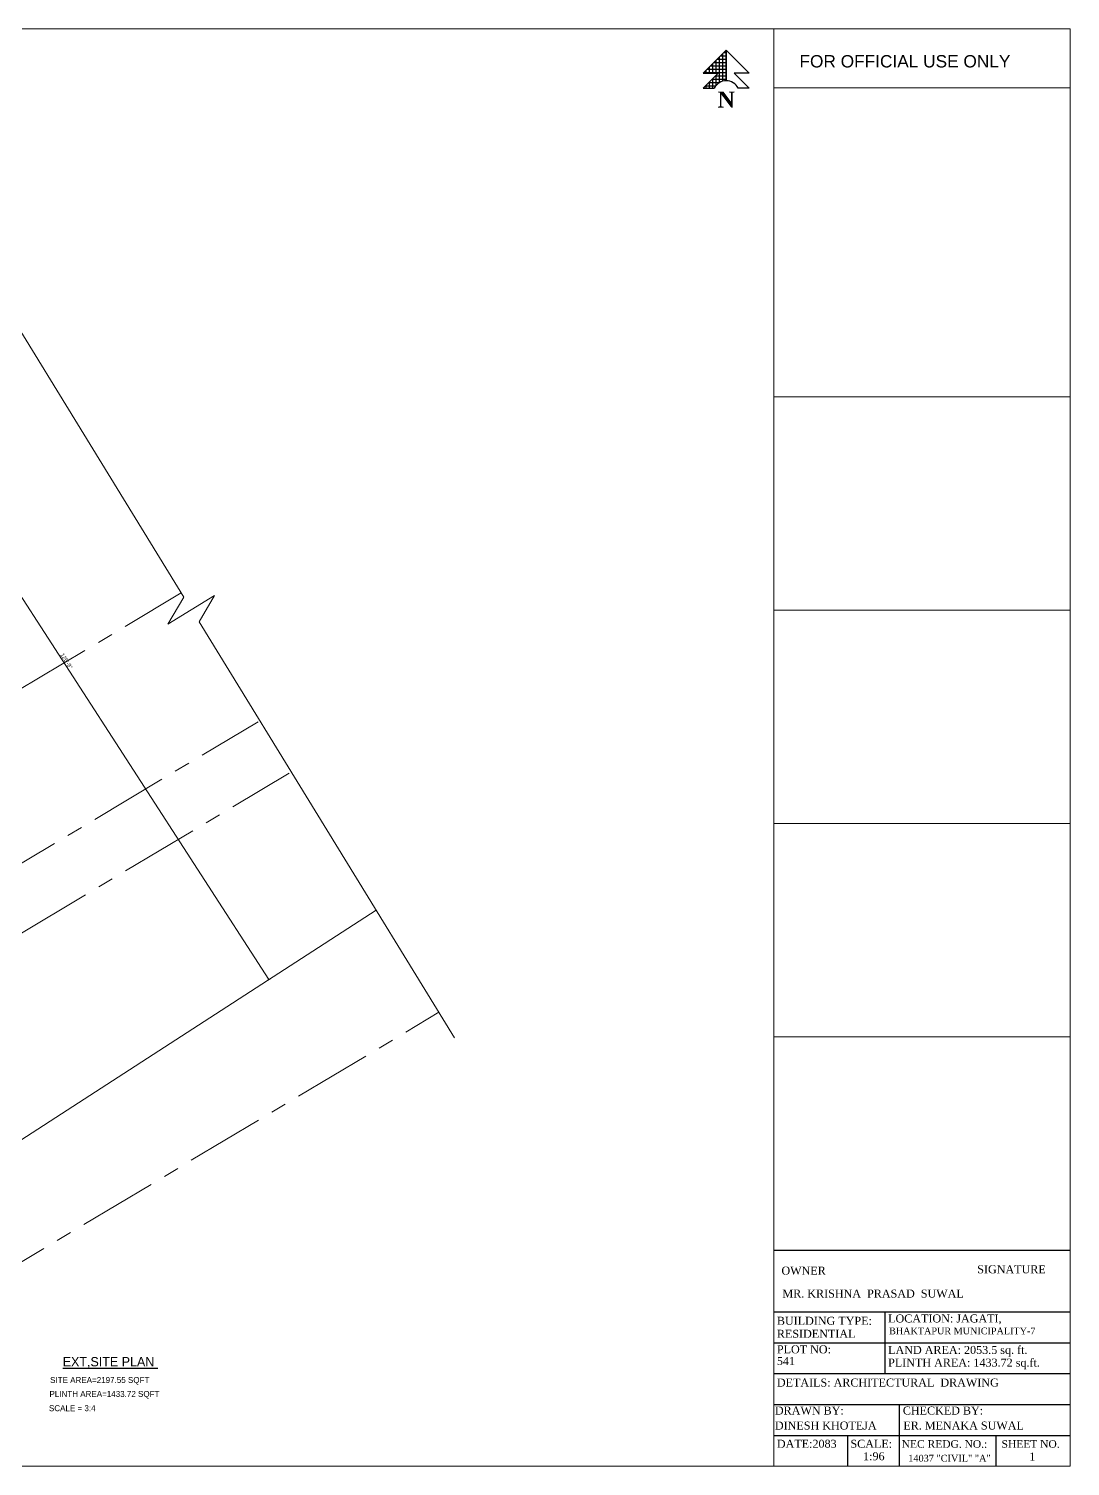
# Model space of a CAD drawing. Header units: inches. Extents: x 4069 to 291496, y -47643 to 12535.
# Drawn here: x 119922 to 121484, y -32081 to -29926 of the extents above; entities that cross this region are included whole.
import ezdxf

# ---------------------------------------------------------------- set-up
doc = ezdxf.new("R2010")
doc.units = ezdxf.units.IN
doc.header["$LTSCALE"] = 5
doc.header["$MEASUREMENT"] = 0
doc.linetypes.add('CENTER', pattern=[2, 1.25, -0.25, 0.25, -0.25])
for name, color, linetype, lineweight in [('1', 7, 'Continuous', 25), ('A-WALL', 7, 'Continuous', 9), ('ele1', 21, 'Continuous', 20)]:
    doc.layers.add(name, color=color, linetype=linetype, lineweight=lineweight)
for name, color, linetype in [('DIM', 5, 'Continuous'), ('TEXT', 6, 'Continuous'), ('WALL', 7, 'Continuous')]:
    doc.layers.add(name, color=color, linetype=linetype)
doc.styles.add('ordinary', font='times.ttf')
doc.styles.get("Standard").update_dxf_attribs({"font": 'arial.ttf'})
doc.styles.add('tt', font='stylu.ttf', dxfattribs={"height": 8})
doc.dimstyles.new('Copy(2) of STANDARD', dxfattribs={"dimtxt": 2, "dimasz": 4, "dimexe": 0, "dimexo": 0, "dimgap": 2, "dimtad": 1, "dimdec": 0, "dimzin": 0, "dimdsep": 46, "dimlunit": 3, "dimtxsty": 'tt', "dimblk": 'ARCHTICK', "dimcen": 0.0505, "dimse1": 1, "dimse2": 1, "dimclrd": 5, "dimclre": 5, "dimclrt": 7, "dimadec": 1, "dimazin": 0, "dimtm": 1e-09, "dimtfac": 1, "dimtdec": 0, "dimtofl": 0, "dimtmove": 1, "dimatfit": 3, "dimfxl": 1, "dimtolj": 2, "dimtzin": 0, "dimlwd": 13, "dimarcsym": 0})

# ---------------------------------------------------------------- blocks, each defined once
blk = doc.blocks.new('SDEGH')
at = {"layer": 'TEXT'}
h = blk.add_hatch(dxfattribs=at)
h.set_pattern_fill('NET', color=256, scale=40, style=0)
h.set_pattern_definition([(0, (43922.391, -13181.093), (0, 5), []), (90, (43922.391, -13181.093), (-5, 3e-16), [])])
h.paths.add_polyline_path([(52300.8, -9226.1), (52266.3, -9260.6), (52288.8, -9260.6), (52266.3, -9283.1), (52282.8, -9283.1, -0.284572), (52300.8, -9272)])
blk.add_line((52300.8, -9226.1), (52300.8, -9272), dxfattribs=at)
at = {"layer": 'WALL'}
for p, q in [((52266.3, -9260.6), (52300.8, -9226.1)), ((52335.4, -9260.6), (52300.8, -9226.1)), ((52266.3, -9260.6), (52288.8, -9260.6)), ((52266.3, -9283.1), (52288.8, -9260.6)), ((52335.4, -9260.6), (52312.9, -9260.6)), ((52335.4, -9283.1), (52312.9, -9260.6)), ((52266.3, -9283.1), (52282.8, -9283.1)), ((52335.4, -9283.1), (52318.8, -9283.1))]:
    blk.add_line(p, q, dxfattribs=at)
blk.add_arc((52300.8, -9292), 20.1, 26.4605, 153.5395, dxfattribs=at)
at = {"layer": 'Defpoints', "insert": (52287.7, -9288.2), "char_height": 24, "width": 23.16, "attachment_point": 1}
blk.add_mtext('{\\fTimes New Roman|b1|i0|c0|p18;N}', dxfattribs=at)
blk = doc.blocks.new('_ArchTick')
at = {"color": 0, "linetype": 'ByBlock', "const_width": 0.15}
blk.add_lwpolyline([(-0.5, -0.5), (0.5, 0.5)], dxfattribs=at)
blk = doc.blocks.new('*D5661')
at = {"layer": 'Defpoints', "color": 0, "ltscale": 5, "transparency": 16777216}
for p in [(119124.5, -30500.3, -58.2), (120134.1, -32189.6), (119766.4, -32415.5)]:
    blk.add_point(p, dxfattribs=at)
at = {"layer": 'DIM', "color": 5, "lineweight": 13, "ltscale": 5, "transparency": 16777216}
blk.add_line((118736.2, -30738.9), (119766.4, -32415.5), dxfattribs=at)
at = {"layer": 'DIM', "color": 5, "lineweight": 13, "ltscale": 5, "transparency": 16777216, "xscale": 4, "yscale": 4, "zscale": 4}
for p, rotation in [((118736.2, -30738.9), 121.5692533147088), ((119766.4, -32415.5), 301.5692533147088)]:
    blk.add_blockref('_ArchTick', p, dxfattribs=dict(at, rotation=rotation))
at = {"layer": 'DIM', "color": 7, "ltscale": 5, "transparency": 16777216, "insert": (119256.6, -31573.9), "char_height": 8, "attachment_point": 5, "rotation": 301.5693, "style": 'tt'}
blk.add_mtext("\\A2;164'", dxfattribs=at)
blk = doc.blocks.new('*D5662')
at = {"layer": 'Defpoints', "color": 0, "ltscale": 5, "transparency": 16777216}
for p in [(119545.1, -30517.2, -52.5), (120364.6, -31783.8, 1.5), (120384.3, -31771.1)]:
    blk.add_point(p, dxfattribs=at)
at = {"layer": 'DIM', "color": 5, "lineweight": 13, "ltscale": 5, "transparency": 16777216}
blk.add_line((119564.8, -30504.5), (120384.3, -31771.1), dxfattribs=at)
at = {"layer": 'DIM', "color": 5, "lineweight": 13, "ltscale": 5, "transparency": 16777216, "xscale": 4, "yscale": 4, "zscale": 4}
for p, rotation in [((119564.8, -30504.5), 122.9023915618608), ((120384.3, -31771.1), 302.9023915618608)]:
    blk.add_blockref('_ArchTick', p, dxfattribs=dict(at, rotation=rotation))
at = {"layer": 'DIM', "color": 7, "ltscale": 5, "transparency": 16777216, "insert": (119979.7, -31134.5), "char_height": 8, "attachment_point": 5, "rotation": 302.9024, "style": 'tt'}
blk.add_mtext('\\A2;125\'-9"', dxfattribs=at)
blk = doc.blocks.new('SPLN')
at = {"color": 3}
blk.add_line((120598.8, -31632.4, 60.6), (119585.6, -32287.9, 60.6), dxfattribs=at)
at = {"layer": 'A-WALL', "color": 3, "linetype": 'CENTER', "ltscale": 25}
for p, q in [((119024, -31706.6, 1), (120209.2, -30998.4, 1)), ((119177.9, -31964.2, 1), (120363.1, -31255.9, 1)), ((119239.5, -32067.2, 1), (120424.6, -31358.9, 1)), ((119585.4, -32517.5, 59.1), (120724.4, -31836.8, 59.1))]:
    blk.add_line(p, q, dxfattribs=at)
at = {"layer": 'A-WALL', "color": 3, "linetype": 'Continuous', "ltscale": 5}
blk.add_lwpolyline([(119662.6, -30108.8), (120214.4, -31006.8), (120182.2, -31060.6), (120275.4, -31003.6), (120244.7, -31056.1), (120755.8, -31887.9)], dxfattribs=at)
at = {"layer": 'DIM', "color": 3, "ltscale": 5}
dim = blk.add_linear_dim(base=(119766.4, -32415.5, 59.1), p1=(119124.5, -30500.3, 1), p2=(120134.1, -32189.6, 59.1), angle=121.5693, dimstyle='Copy(2) of STANDARD', override={"dimtxt": 4}, dxfattribs=at)
dim.commit()
dim.dimension.update_dxf_attribs({"geometry": '*D5661', "text_midpoint": (119256.6, -31573.9, 59.1)})
dim = blk.add_aligned_dim(p1=(119545.1, -30517.2, 6.6), p2=(120364.6, -31783.8, 60.6), distance=23.4, dimstyle='Copy(2) of STANDARD', override={"dimtxt": 9}, dxfattribs=at)
dim.commit()
dim.dimension.update_dxf_attribs({"geometry": '*D5662', "text_midpoint": (119979.7, -31134.5, 59.1)})

msp = doc.modelspace()

# ---------------------------------------------------------------- linework, layer by layer
at = {"layer": '1'}
for p, q in [((121038.92502, -31756.61571, 0.9548), (121483.57564, -31756.61571, 0.9548)), ((121038.92502, -31849.25126, 0.9548), (121483.57564, -31849.25126, 0.9548)), ((121205.75033, -31849.25126, 0.9548), (121205.75033, -31941.8868, 0.9548)), ((121038.92502, -31895.56903, 0.9548), (121483.57564, -31895.56903, 0.9548)), ((121038.92502, -31941.8868, 0.9548), (121483.57564, -31941.8868, 0.9548)), ((121038.92502, -31988.20457, 0.9548), (121483.57564, -31988.20457, 0.9548)), ((121227.01849, -31988.20457, 0.9548), (121227.01849, -32080.84012, 0.9548)), ((121038.92502, -32034.52235, 0.9548), (121483.57564, -32034.52235, 0.9548)), ((121150.08768, -32080.84012, 0.9548), (121150.08768, -32034.52235, 0.9548)), ((121372.41299, -32080.84012, 0.9548), (121372.41299, -32034.52235, 0.9548))]:
    msp.add_line(p, q, dxfattribs=at)
at = {"layer": 'ele1'}
for p, q in [((121038.92502, -32080.84012, 0.9548), (121038.92502, -29925.50715, 0.9548)), ((121483.57564, -30014.05571, 0.9548), (121038.92502, -30014.05571, 0.9548)), ((121483.57564, -30477.55405, 0.9548), (121038.92502, -30477.55405, 0.9548)), ((121483.57564, -30797.31946, 0.9548), (121038.92502, -30797.31946, 0.9548)), ((121483.57564, -31117.08488, 0.9548), (121038.92502, -31117.08488, 0.9548)), ((121483.57564, -31436.85029, 0.9548), (121038.92502, -31436.85029, 0.9548))]:
    msp.add_line(p, q, dxfattribs=at)
at = {"layer": 'ele1', "elevation": 0.9548}
msp.add_lwpolyline([(118398.61119, -29925.50715), (121483.57564, -29925.50715), (121483.57564, -32080.84012), (118398.61119, -32080.84012)], close=True, dxfattribs=at)
msp.add_lwpolyline([(118398.61119, -29925.50715), (121483.57564, -29925.50715), (121483.57564, -32080.84012), (118398.61119, -32080.84012)], close=True, dxfattribs=at)

# ---------------------------------------------------------------- block references
at = {"layer": 'A-WALL', "xscale": 0.75, "yscale": 0.75, "zscale": 0.75}
msp.add_blockref('SPLN', (29993.6281, -7522.59147, 14.78096), dxfattribs=at)
at = {"layer": 'WALL'}
msp.add_blockref('SDEGH', (68666.89061, -20731.45779, 0.9548), dxfattribs=at)

# ---------------------------------------------------------------- texts
at = {"layer": '1', "style": 'ordinary'}
for s, height, p in [('OWNER', 12, (121050.48169, -31793.54266, 0.9548)), ('SIGNATURE', 12, (121344.12282, -31791.54266, 0.9548)), ('MR. KRISHNA  PRASAD  SUWAL', 12, (121052.01443, -31827.94886, 0.9548)), ('LOCATION: JAGATI,', 12, (121210.47645, -31865.23888, 0.9548)), ('BUILDING TYPE:  ', 12, (121043.65114, -31868.72487, 0.9548)), ('RESIDENTIAL', 12, (121043.65114, -31888.22487, 0.9548)), ('BHAKTAPUR MUNICIPALITY-7', 10.08, (121211.89864, -31882.95799, 0.9548)), ('PLOT NO: ', 12, (121043.65114, -31911.55665, 0.9548)), ('541', 12, (121043.65114, -31929.05665, 0.9548)), ('LAND AREA: 2053.5 sq. ft. ', 12, (121210.47645, -31912.42812, 0.9548)), ('PLINTH AREA: 1433.72 sq.ft.', 12, (121210.47645, -31931.42812, 0.9548)), ('DETAILS: ARCHITECTURAL  DRAWING ', 12, (121043.65114, -31961.36041, 0.9548)), ('DRAWN BY:', 12, (121040.70267, -32003.32072, 0.9548)), ('CHECKED BY: ', 12, (121232.54933, -32003.32072, 0.9548)), ('DINESH KHOTEJA', 12, (121040.70267, -32025.82072, 0.9548)), (' ER. MENAKA SUWAL', 12, (121228.79615, -32025.82072, 0.9548)), ('DATE:2083', 12, (121043.65114, -32053.12449, 0.9548)), ('SCALE:', 12, (121153.95566, -32053.12449, 0.9548)), ('NEC REDG. NO.:', 11.4, (121230.88648, -32053.12449, 0.9548)), ('SHEET NO.', 11.4, (121380.5772, -32053.12449, 0.9548)), ('14037 "CIVIL" "A"', 10.2, (121240.61918, -32073.8907, 0.9548)), ('1', 12, (121422.11228, -32072.39616, 0.9548))]:
    msp.add_text(s, height=height, dxfattribs=at).set_placement(p)
msp.add_attdef('1:96', (121172.94187, -32071.83046, 0.9548), 'SCALE', height=12, dxfattribs=at)
at = {"layer": 'Defpoints'}
msp.add_text('FOR OFFICIAL USE ONLY', height=18.5271092, dxfattribs=at).set_placement((121077.50096, -29983.53594, 0.9548))
at = {"layer": 'TEXT', "linetype": 'ByBlock', "style": 'tt'}
msp.add_text('%%UEXT,SITE PLAN ', height=14, dxfattribs=at).set_placement((119972.7293, -31931.07322))
at = {"layer": 'TEXT', "lineweight": 70, "style": 'tt'}
for s, p in [('SITE AREA=2197.55 SQFT', (119953.81966, -31956.02457)), ('PLINTH AREA=1433.72 SQFT', (119952.88994, -31976.92555)), ('SCALE = 3:4', (119952.09758, -31998.2845))]:
    msp.add_text(s, height=9, dxfattribs=at).set_placement(p)

doc.saveas('drawing.dxf')
